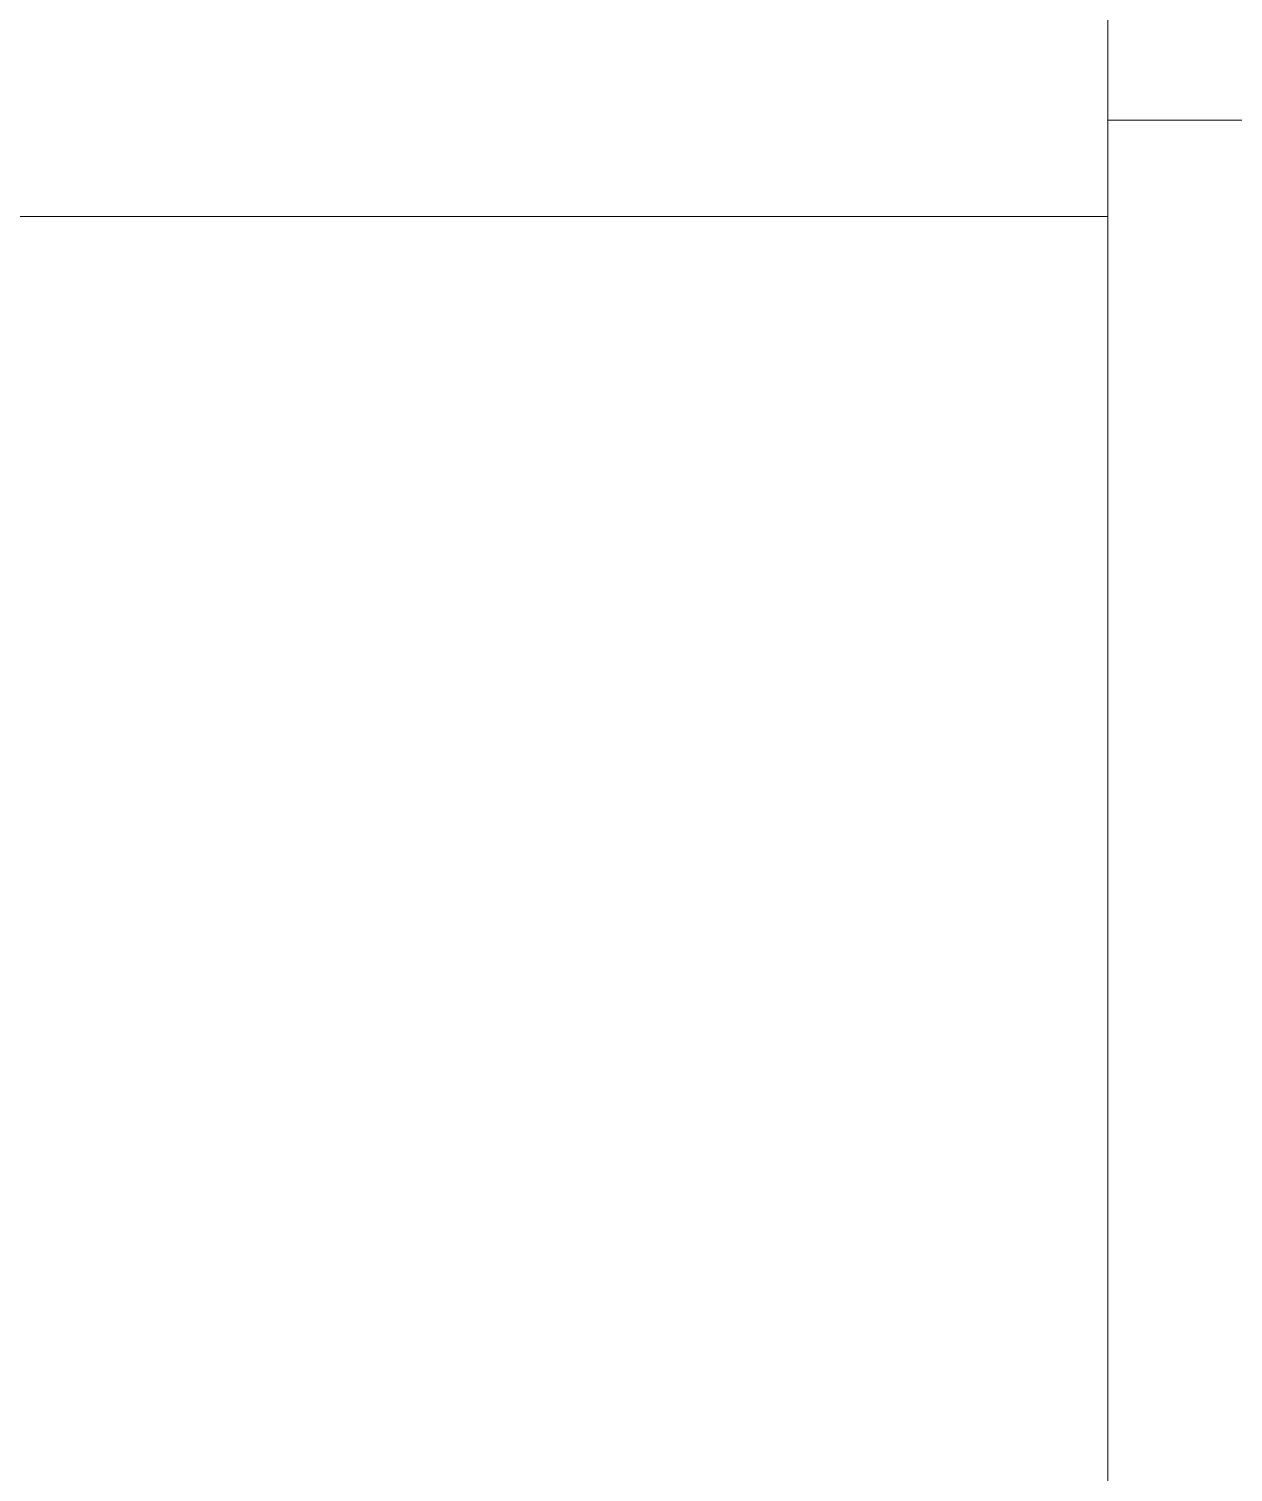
# Model space of a CAD drawing. Header units: millimetres. Extents: x -220592 to 404889, y -217665 to 38245.
# Drawn here: x 35053 to 36305, y -34621 to -33121 of the extents above; entities that cross this region are included whole.
import ezdxf

# ---------------------------------------------------------------- set-up
doc = ezdxf.new("R2010")
doc.units = ezdxf.units.MM
doc.linetypes.add('XKITLINE00', pattern=[0])
doc.layers.get('Defpoints').update_dxf_attribs({"color": 255})
doc.layers.add('000 - 0_HIDE_OBJ_FRAMING_DEF_SUB_1', color=1, linetype='Continuous')

# ---------------------------------------------------------------- blocks, each defined once
blk = doc.blocks.new('*A13472')
at = {"layer": '000 - 0_HIDE_OBJ_FRAMING_DEF_SUB_1', "linetype": 'XKITLINE00', "lineweight": 0}
blk.add_line((-87.063349, 154.690388), (-87.063349, 182.690405), dxfattribs=at)
blk = doc.blocks.new('*A13602')
at = {"layer": '000 - 0_HIDE_OBJ_FRAMING_DEF_SUB_1', "linetype": 'XKITLINE00', "lineweight": 0}
for p, q in [((-87.063349, 181.690405), (-87.063349, 182.690405)), ((-166.903349, 181.690405), (-87.063349, 181.690405))]:
    blk.add_line(p, q, dxfattribs=at)
blk = doc.blocks.new('*A14599')
at = {"layer": '000 - 0_HIDE_OBJ_FRAMING_DEF_SUB_1', "linetype": 'XKITLINE00', "lineweight": 0}
for p, q in [((-87.063349, 184.690405), (-83.063349, 184.690405)), ((-87.063349, 182.690405), (-87.063349, 184.690405)), ((-83.063349, 184.690405), (-83.063349, 182.690405)), ((-83.063349, 182.690405), (-87.063349, 182.690405))]:
    blk.add_line(p, q, dxfattribs=at)
blk = doc.blocks.new('W-1-PP18-ST_20260402-011103_LOWER_PL')
at = {"layer": '000 - 0_HIDE_OBJ_FRAMING_DEF_SUB_1', "lineweight": 0, "xscale": 100, "yscale": 100, "zscale": 100}
for name in ['*A13472', '*A13602', '*A14599']:
    blk.add_blockref(name, (17759.3349, -35779.0805), dxfattribs=at)

msp = doc.modelspace()

# ---------------------------------------------------------------- block references
at = {"layer": 'Defpoints'}
msp.add_blockref('W-1-PP18-ST_20260402-011103_LOWER_PL', (27121.4984, -15705.7702), dxfattribs=at)

doc.saveas('drawing.dxf')
